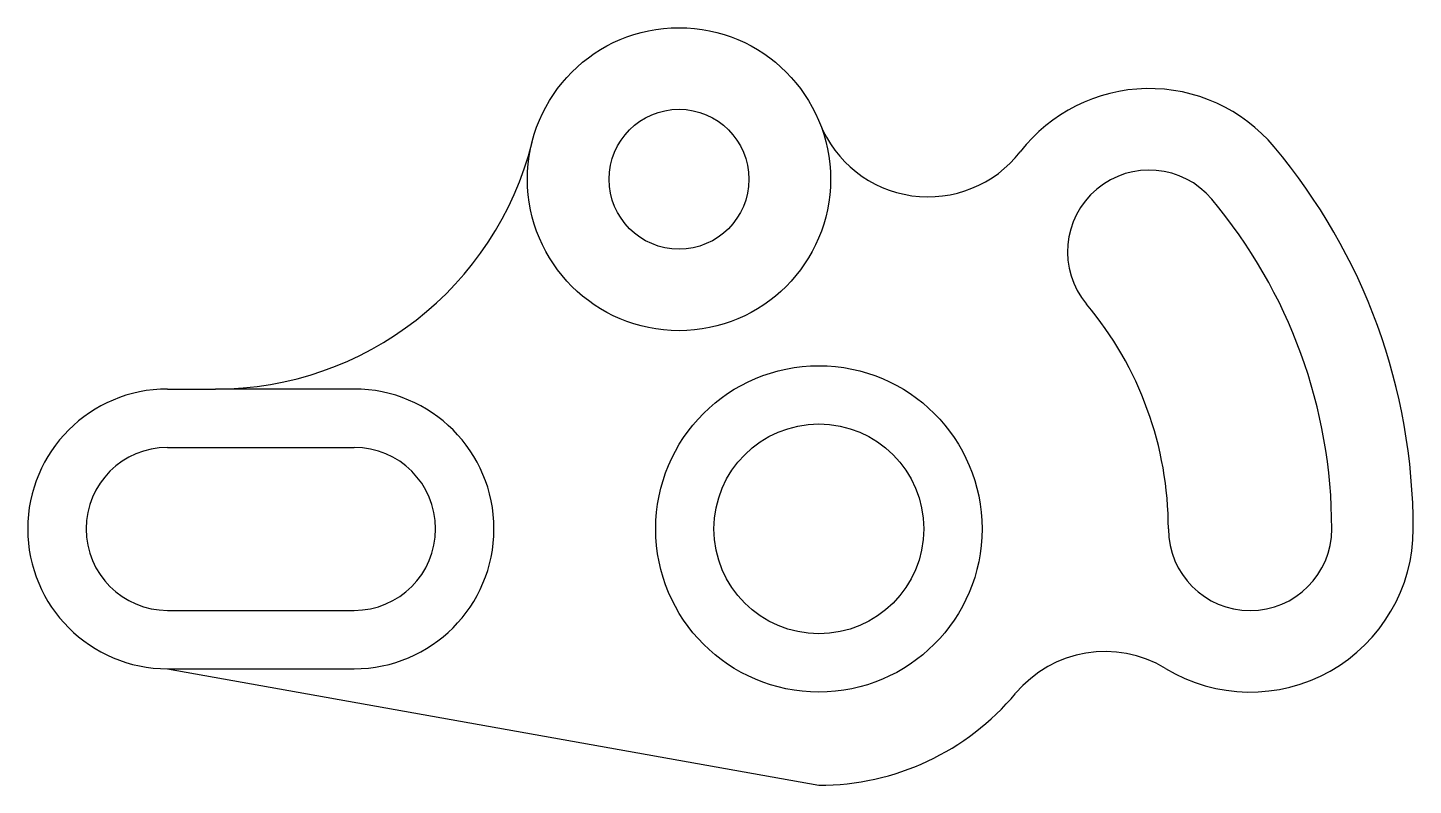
# Model space of a CAD drawing. Header units: millimetres. Extents: x -4.24 to 3.19, y -1.38 to 2.69.
import ezdxf

# ---------------------------------------------------------------- set-up
doc = ezdxf.new("R2010")
doc.units = ezdxf.units.MM

msp = doc.modelspace()

# ---------------------------------------------------------------- linework, layer by layer
for p, q in [((-3.492, 0.75), (-3.2351, 0.75)), ((-2.492, 0.75), (-3.2351, 0.75)), ((-3.492, 0.437), (-2.492, 0.437)), ((-3.492, -0.437), (-2.492, -0.437)), ((-3.492, -0.75), (-2.492, -0.75)), ((-3.492, -0.75), (0, -1.375))]:
    msp.add_line(p, q)
for centre, radius in [((-0.75, 1.875), 0.8125), ((-0.75, 1.875), 0.375), ((0, 0), 0.875), ((0, 0), 0.5625)]:
    msp.add_circle(centre, radius)
for centre, radius, start, end in [((1.7711, 1.4861), 0.875, 40, 142.19285), ((0.586, 2.4056), 0.625, 201.66236, 322.19285), ((-3.2351, 2.5), 1.75, 270, 345.88302), ((0, 0), 3.187, 0, 40), ((1.7711, 1.4861), 0.438, 40, 220), ((0, 0), 2.75, 0, 40), ((0, 0), 1.874, 0, 40), ((-3.492, 0), 0.75, 90, 270), ((-2.492, 0), 0.75, 270, 90), ((-3.492, 0), 0.437, 90, 270), ((-2.492, 0), 0.437, 270, 90), ((2.312, 0), 0.875, 238.7777, 0), ((2.312, 0), 0.438, 180, 0), ((1.5345, -1.2827), 0.625, 58.7777, 140.1058), ((0, 0), 1.375, 270, 320.1058)]:
    msp.add_arc(centre, radius, start, end)

doc.saveas('drawing.dxf')
